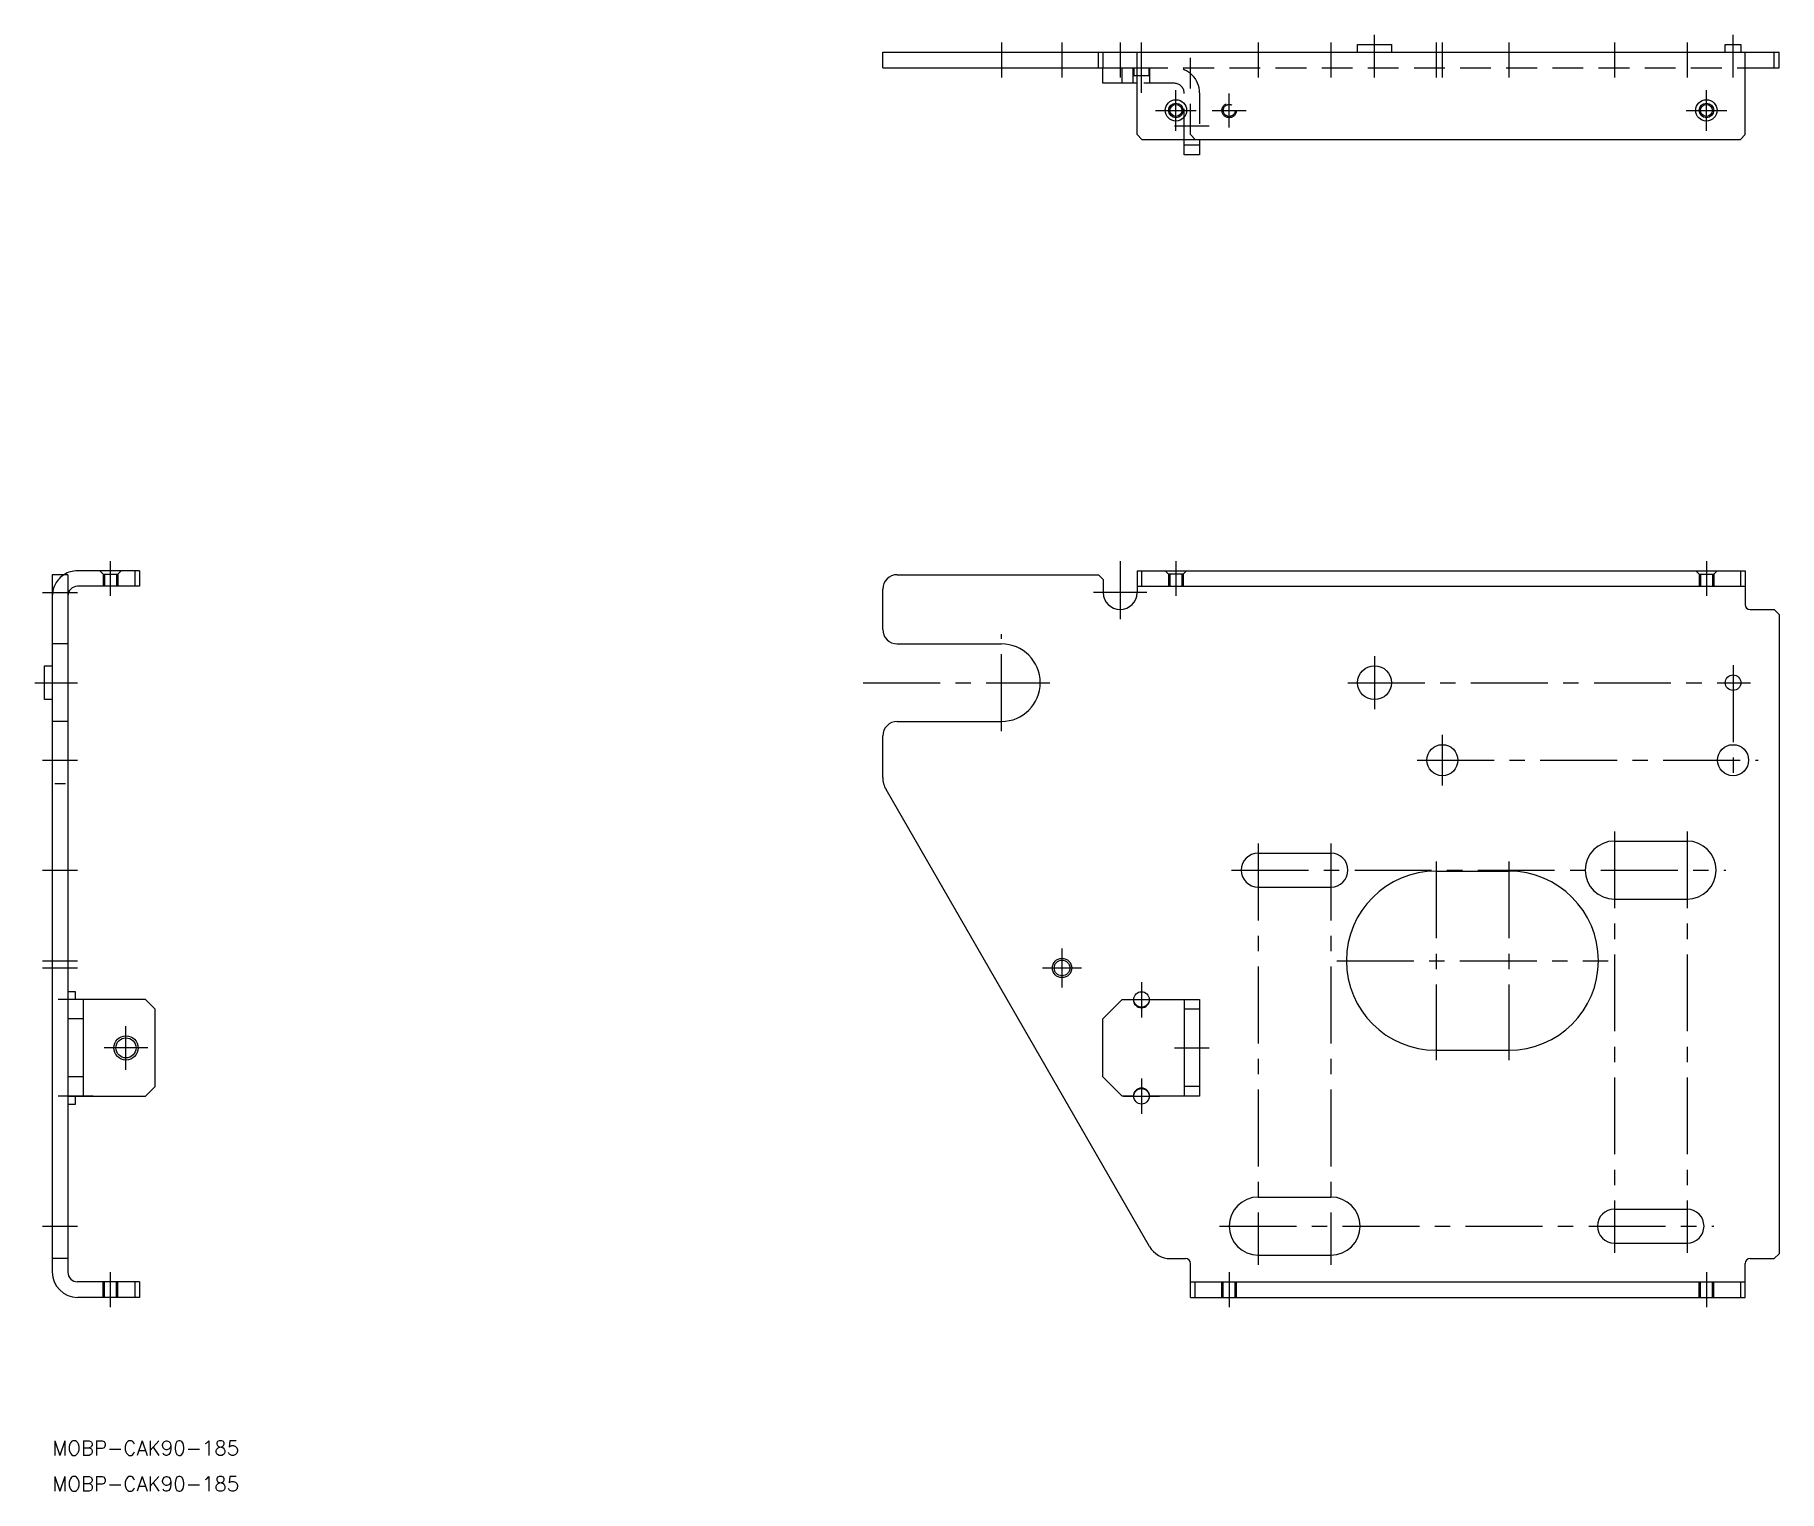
# Model space of a CAD drawing. Extents: x -4 to 356, y -10 to 290.
import ezdxf

# ---------------------------------------------------------------- set-up
doc = ezdxf.new("R2010")
doc.units = 0
doc.header["$LTSCALE"] = 0.5
doc.linetypes.add('CENTER', pattern=[50.8, 31.75, -6.35, 6.35, -6.35])
doc.linetypes.add('DASHED', pattern=[19.05, 12.7, -6.35])
doc.layers.get('0').update_dxf_attribs({"linetype": 'CONTINUOUS'})
doc.layers.add('CENTER', color=1, linetype='CENTER')
doc.styles.get("Standard").update_dxf_attribs({"font": 'txt.shx', "height": 3, "bigfont": 'bigfont.shx'})

# ---------------------------------------------------------------- blocks, each defined once
blk = doc.blocks.new('*U82')
at = {"color": 7, "linetype": 'CONTINUOUS'}
blk.add_text('MOBP-CAK90-185', height=3, dxfattribs=at).set_placement((0, -3))
blk = doc.blocks.new('*U83')
at = {"color": 7, "linetype": 'CONTINUOUS'}
blk.add_text('MOBP-CAK90-185', height=3, dxfattribs=at).set_placement((0, -10.39))

msp = doc.modelspace()

# ---------------------------------------------------------------- linework, layer by layer
at = {"color": 7, "linetype": 'CONTINUOUS'}
for p, q in [((269.4, 286.67), (269.4, 288.27)), ((269.4, 288.27), (276.4, 288.27)), ((276.4, 288.27), (276.4, 286.67)), ((345.3, 286.67), (345.3, 288.27)), ((345.3, 288.27), (348.5, 288.27)), ((348.5, 288.27), (348.5, 286.67)), ((171.4, 286.67), (312.4, 286.67)), ((171.4, 286.67), (356.4, 286.67)), ((171.4, 283.47), (171.4, 286.67)), ((215.9, 283.47), (215.9, 286.67)), ((216.9, 283.47), (216.9, 286.67)), ((223.9, 269.67), (223.9, 286.67)), ((349.4, 269.67), (349.4, 286.67)), ((355.4, 283.47), (355.4, 286.67)), ((356.4, 283.47), (356.4, 286.67)), ((171.4, 283.47), (223.9, 283.47)), ((216.8, 280.27), (216.8, 283.47)), ((220.8, 280.27), (220.8, 283.47)), ((223.1, 280.27), (223.1, 283.47)), ((223.2, 283.47), (223.2, 281.87)), ((223.2, 281.87), (223.9, 281.87)), ((349.4, 283.47), (356.4, 283.47)), ((223.9, 280.27), (216.8, 280.27)), ((223.9, 269.67), (224.9, 268.67)), ((224.9, 268.67), (348.4, 268.67)), ((233.6, 265.47), (233.6, 268.67)), ((236.8, 267.47), (233.6, 267.47)), ((236.8, 268.67), (236.8, 265.47)), ((348.4, 268.67), (349.4, 269.67)), ((236.8, 265.47), (233.6, 265.47)), ((3.2, 178.82), (0, 178.82)), ((0, 178.82), (0, 34.82)), ((3.2, 178.82), (3.2, 34.82)), ((18, 179.62), (5.2, 179.62)), ((18, 176.42), (5.2, 176.42)), ((17, 179.62), (17, 176.42)), ((18, 179.62), (18, 176.42)), ((174.4, 178.82), (215.9, 178.82)), ((216.9, 177.82), (215.9, 178.82)), ((216.9, 177.82), (216.9, 175.12)), ((223.9, 179.62), (349.4, 179.62)), ((223.9, 179.62), (223.9, 175.12)), ((223.9, 176.42), (349.4, 176.42)), ((224.9, 176.42), (224.9, 179.62)), ((348.4, 179.62), (348.4, 176.42)), ((349.4, 179.62), (349.4, 172.62)), ((171.4, 167.52), (171.4, 175.82)), ((350.4, 171.62), (355.4, 171.62)), ((356.4, 170.62), (355.4, 171.62)), ((356.4, 170.62), (356.4, 38.62)), ((3.2, 164.52), (0, 164.52)), ((174.4, 164.52), (195.9, 164.52)), ((-1.6, 153.02), (-1.6, 160.02)), ((-1.6, 160.02), (0, 160.02)), ((0, 153.02), (-1.6, 153.02)), ((3.2, 148.52), (0, 148.52)), ((174.4, 148.52), (195.9, 148.52)), ((171.4, 136.96), (171.4, 145.52)), ((226.46, 40.13), (172.07, 134.46)), ((322.4, 123.82), (337.4, 123.82)), ((248.9, 121.32), (263.9, 121.32)), ((285.6, 117.62), (300.6, 117.62)), ((248.9, 114.32), (263.9, 114.32)), ((322.4, 111.82), (337.4, 111.82)), ((4.8, 92.72), (3.2, 92.72)), ((19.2, 91.12), (3.2, 91.12)), ((4.8, 91.12), (4.8, 92.72)), ((6.4, 71.12), (6.4, 91.12)), ((19.2, 91.12), (21.2, 89.12)), ((220.8, 91.12), (216.8, 87.12)), ((220.8, 91.12), (223.1, 91.12)), ((226.5, 91.12), (236.8, 91.12)), ((233.6, 91.12), (233.6, 71.12)), ((236.8, 91.12), (236.8, 71.12)), ((6.4, 87.12), (3.2, 87.12)), ((21.2, 73.12), (21.2, 89.12)), ((216.8, 75.12), (216.8, 87.12)), ((236.8, 89.12), (233.6, 89.12)), ((285.6, 80.62), (300.6, 80.62)), ((6.4, 75.12), (3.2, 75.12)), ((19.2, 71.12), (21.2, 73.12)), ((220.8, 71.12), (216.8, 75.12)), ((236.8, 73.12), (233.6, 73.12)), ((3.2, 71.12), (19.2, 71.12)), ((3.2, 69.52), (4.8, 69.52)), ((4.8, 69.52), (4.8, 71.12)), ((223.1, 71.12), (220.8, 71.12)), ((236.8, 71.12), (226.5, 71.12)), ((248.9, 50.32), (263.9, 50.32)), ((322.4, 47.82), (337.4, 47.82)), ((322.4, 40.82), (337.4, 40.82)), ((3.2, 37.62), (0, 37.62)), ((230.79, 37.62), (233.9, 37.62)), ((234.9, 29.62), (234.9, 36.62)), ((248.9, 38.32), (263.9, 38.32)), ((349.4, 29.62), (349.4, 36.62)), ((350.4, 37.62), (355.4, 37.62)), ((355.4, 37.62), (356.4, 38.62)), ((18, 32.82), (5.2, 32.82)), ((17, 32.82), (17, 29.62)), ((18, 32.82), (18, 29.62)), ((234.9, 32.82), (349.4, 32.82)), ((235.9, 29.62), (235.9, 32.82)), ((348.4, 32.82), (348.4, 29.62)), ((18, 29.62), (5.2, 29.62)), ((234.9, 29.62), (349.4, 29.62))]:
    msp.add_line(p, q, dxfattribs=at)
at = {"color": 3, "linetype": 'DASHED'}
for p, q in [((234.9, 269.67), (234.9, 286.67)), ((223.9, 283.47), (349.4, 283.47)), ((223.9, 281.87), (226.4, 281.87)), ((226.4, 281.87), (226.4, 283.47)), ((226.5, 280.27), (226.5, 283.47)), ((231.6, 280.27), (223.9, 280.27)), ((233.6, 268.67), (233.6, 278.27)), ((236.8, 278.27), (236.8, 268.67)), ((234.9, 269.67), (235.9, 268.67)), ((9.8, 179.62), (10.5, 178.92)), ((10.5, 178.92), (13.5, 178.92)), ((10.5, 178.92), (10.5, 176.42)), ((10.77, 178.92), (10.77, 176.42)), ((13.23, 178.92), (13.23, 176.42)), ((13.5, 178.92), (14.2, 179.62)), ((13.5, 178.92), (13.5, 176.42)), ((230.4, 178.92), (229.7, 179.62)), ((230.4, 178.92), (230.4, 176.42)), ((233.4, 178.92), (230.4, 178.92)), ((230.67, 178.92), (230.67, 176.42)), ((233.13, 178.92), (233.13, 176.42)), ((234.1, 179.62), (233.4, 178.92)), ((233.4, 178.92), (233.4, 176.42)), ((339.2, 179.62), (339.9, 178.92)), ((339.9, 178.92), (339.9, 176.42)), ((339.9, 178.92), (342.9, 178.92)), ((340.17, 178.92), (340.17, 176.42)), ((342.63, 178.92), (342.63, 176.42)), ((342.9, 178.92), (343.6, 179.62)), ((342.9, 178.92), (342.9, 176.42)), ((10.5, 29.62), (10.5, 32.82)), ((10.77, 29.62), (10.77, 32.82)), ((13.23, 29.62), (13.23, 32.82)), ((13.5, 29.62), (13.5, 32.82)), ((241.4, 29.62), (241.4, 32.82)), ((241.67, 29.62), (241.67, 32.82)), ((244.13, 29.62), (244.13, 32.82)), ((244.4, 29.62), (244.4, 32.82)), ((339.9, 29.62), (339.9, 32.82)), ((340.17, 29.62), (340.17, 32.82)), ((342.63, 29.62), (342.63, 32.82)), ((342.9, 29.62), (342.9, 32.82))]:
    msp.add_line(p, q, dxfattribs=at)
at = {"color": 3, "linetype": 'CONTINUOUS'}
msp.add_line((2.7, 135.62), (0.5, 135.62), dxfattribs=at)
at = {"color": 7, "linetype": 'CONTINUOUS'}
for centre, radius in [((231.9, 274.67), 2.2), ((231.9, 274.67), 1.23), ((341.4, 274.67), 2.2), ((341.4, 274.67), 1.23), ((272.9, 156.52), 3.5), ((346.9, 156.52), 1.6), ((286.9, 140.52), 3.2), ((346.9, 140.52), 3.2), ((208.4, 97.62), 1.62), ((224.8, 91.12), 1.6), ((15.2, 81.12), 2.07), ((224.8, 71.12), 1.6)]:
    msp.add_circle(centre, radius, dxfattribs=at)
at = {"color": 3, "linetype": 'CONTINUOUS'}
for centre, radius in [((231.9, 274.67), 1.5), ((341.4, 274.67), 1.5), ((208.4, 97.62), 2), ((15.2, 81.12), 2.5)]:
    msp.add_circle(centre, radius, dxfattribs=at)
at = {"color": 3, "linetype": 'DASHED'}
for radius in [1.5, 1.23]:
    msp.add_circle((242.9, 274.67), radius, dxfattribs=at)
for centre, radius, start, end in [((231.6, 278.27), 5.2, 0, 90), ((231.6, 278.27), 2, 0, 90), ((5.2, 174.42), 5.2, 122.2042, 180)]:
    msp.add_arc(centre, radius, start, end, dxfattribs=at)
at = {"color": 7, "linetype": 'CONTINUOUS'}
for centre, radius, start, end in [((5.2, 174.42), 5.2, 90, 122.2042), ((5.2, 174.42), 2, 90, 180), ((174.4, 175.82), 3, 90, 180), ((220.4, 175.12), 3.5, 180, 0), ((350.4, 172.62), 1, 180, 270), ((174.4, 167.52), 3, 180, 270), ((195.9, 156.52), 8, 270, 90), ((174.4, 145.52), 3, 90, 180), ((176.4, 136.96), 5, 180, 209.9648), ((322.4, 117.82), 6, 90, 270), ((337.4, 117.82), 6, 270, 90), ((248.9, 117.82), 3.5, 90, 270), ((263.9, 117.82), 3.5, 270, 90), ((285.6, 99.12), 18.5, 90, 270), ((300.6, 99.12), 18.5, 270, 90), ((224.8, 91.12), 1.7, 180, 0), ((224.8, 71.12), 1.7, 0, 180), ((248.9, 44.32), 6, 90, 270), ((263.9, 44.32), 6, 270, 90), ((322.4, 44.32), 3.5, 90, 270), ((337.4, 44.32), 3.5, 270, 90), ((230.79, 42.62), 5, 209.9648, 270), ((233.9, 36.62), 1, 0, 90), ((350.4, 36.62), 1, 90, 180), ((5.2, 34.82), 5.2, 180, 270), ((5.2, 34.82), 2, 180, 270)]:
    msp.add_arc(centre, radius, start, end, dxfattribs=at)
at = {"layer": 'CENTER', "color": 1, "linetype": 'CENTER'}
for p, q in [((195.9, 288.67), (195.9, 281.47)), ((208.4, 281.47), (208.4, 288.67)), ((220.4, 288.67), (220.4, 281.47)), ((224.8, 278.27), (224.8, 288.67)), ((248.9, 288.67), (248.9, 281.47)), ((263.9, 288.67), (263.9, 281.47)), ((272.9, 281.47), (272.9, 290.27)), ((285.6, 288.67), (285.6, 281.47)), ((286.9, 281.47), (286.9, 288.67)), ((300.6, 288.67), (300.6, 281.47)), ((322.4, 288.67), (322.4, 281.47)), ((337.4, 288.67), (337.4, 281.47)), ((346.9, 281.47), (346.9, 290.27)), ((231.9, 270.47), (231.9, 278.87)), ((242.9, 271.17), (242.9, 278.17)), ((341.4, 270.47), (341.4, 278.87)), ((227.7, 274.67), (236.1, 274.67)), ((239.4, 274.67), (246.4, 274.67)), ((337.2, 274.67), (345.6, 274.67)), ((231.6, 271.47), (238.8, 271.47)), ((12, 174.42), (12, 181.62)), ((220.4, 181.62), (220.4, 169.62)), ((231.9, 181.62), (231.9, 174.42)), ((341.4, 181.62), (341.4, 174.42)), ((-2, 175.12), (5.2, 175.12)), ((225.9, 175.12), (214.9, 175.12)), ((195.9, 146.52), (195.9, 166.52)), ((272.9, 162.02), (272.9, 151.02)), ((346.9, 160.12), (346.9, 135.32)), ((-3.6, 156.52), (5.2, 156.52)), ((167.36, 156.52), (205.9, 156.52)), ((267.4, 156.52), (350.5, 156.52)), ((286.9, 135.32), (286.9, 145.72)), ((-2, 140.52), (5.2, 140.52)), ((281.7, 140.52), (352.1, 140.52)), ((248.9, 123.32), (248.9, 36.32)), ((263.9, 123.32), (263.9, 36.32)), ((322.4, 125.82), (322.4, 38.82)), ((337.4, 125.82), (337.4, 38.82)), ((285.6, 119.62), (285.6, 78.62)), ((300.6, 119.62), (300.6, 78.62)), ((-2, 117.82), (5.2, 117.82)), ((243.4, 117.82), (345.4, 117.82)), ((208.4, 93.62), (208.4, 101.62)), ((-2, 99.12), (5.2, 99.12)), ((-2, 97.62), (5.2, 97.62)), ((204.4, 97.62), (212.4, 97.62)), ((265.1, 99.12), (321.1, 99.12)), ((224.8, 94.72), (224.8, 87.42)), ((8.4, 91.12), (1.2, 91.12)), ((221.1, 91.12), (228.5, 91.12)), ((15.2, 76.62), (15.2, 85.62)), ((19.7, 81.12), (10.7, 81.12)), ((231.6, 81.12), (238.8, 81.12)), ((224.8, 74.82), (224.8, 67.52)), ((8.4, 71.12), (1.2, 71.12)), ((221.1, 71.12), (228.5, 71.12)), ((-2, 44.32), (5.2, 44.32)), ((240.9, 44.32), (342.9, 44.32)), ((12, 27.62), (12, 34.82)), ((242.9, 34.82), (242.9, 27.62)), ((341.4, 34.82), (341.4, 27.62))]:
    msp.add_line(p, q, dxfattribs=at)

# ---------------------------------------------------------------- block references
at = {"color": 7, "linetype": 'CONTINUOUS'}
for name in ['*U82', '*U83']:
    msp.add_blockref(name, (0, 0), dxfattribs=at)

doc.saveas('drawing.dxf')
